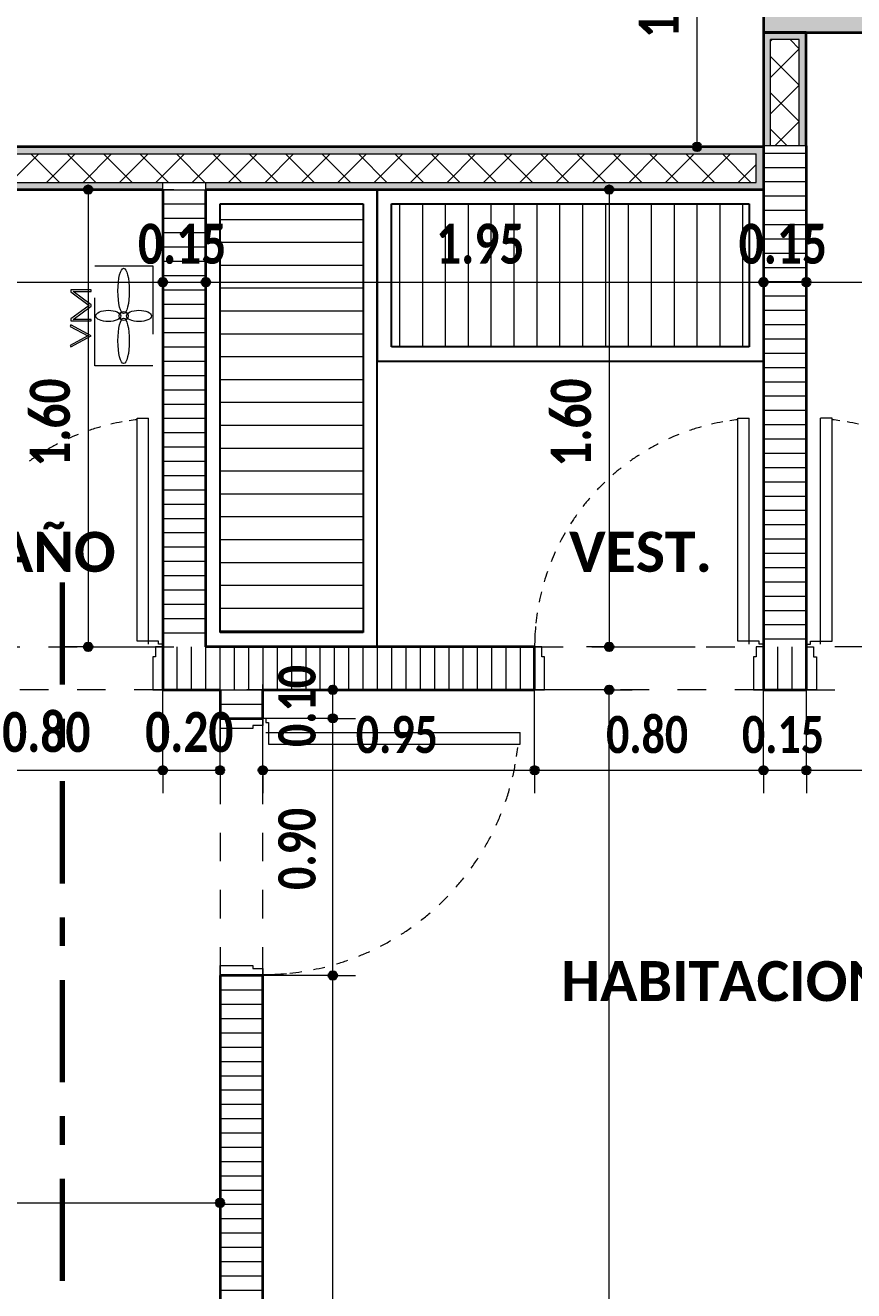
# Model space of a CAD drawing. Header units: metres. Extents: x -144 to 1000, y -717 to 29.
# Drawn here: x 892.394 to 895.291, y -564.828 to -560.401 of the extents above; entities that cross this region are included whole.
import ezdxf

# ---------------------------------------------------------------- set-up
doc = ezdxf.new("R2010")
doc.units = ezdxf.units.M
for name, pattern in [('Basculante', [0.11625, 0.075, -0.04125]), ('Dash Dot 3_16_', [0.595313, 0.357187, -0.119063, 0, -0.119063]), ('Derribado', [0.36, 0.24, -0.12]), ('Trazo', [0.45, 0.225, -0.225]), ('Trazo_2_', [0.47625, 0.238125, -0.238125])]:
    doc.linetypes.add(name, pattern=pattern)
doc.layers.get('0').update_dxf_attribs({"color": 1})
for name, color, linetype, lineweight in [('A-ANNO-DIMS', 1, 'Continuous', 9), ('A-DETL-GENF', 1, 'Continuous', 9), ('A-DETL-GENF-HDLN', 1, 'Trazo_2_', 9), ('A-DETL-THIN', 1, 'Continuous', 9), ('A-DOOR', 1, 'Continuous', 9), ('A-DOOR-FRAM', 1, 'Continuous', 9), ('A-DOOR-HDLN', 1, 'Trazo', 20), ('A-GENM', 1, 'Continuous', 9), ('A-WALL', 4, 'Continuous', 9), ('G-ANNO-SYMB', 1, 'Continuous', 9), ('G-ANNO-TEXT', 2, 'Continuous', 9), ('S-COLS', 7, 'Continuous', 9)]:
    doc.layers.add(name, color=color, linetype=linetype, lineweight=lineweight)
doc.layers.add('A-WALL-PATT', color=7, linetype='Continuous', lineweight=35, true_color=0x9c9c9c)
doc.styles.add('Calibri_B', font='calibrib.ttf', dxfattribs={"height": 0.165})
doc.styles.add('Calibri_B_4', font='calibrib.ttf', dxfattribs={"height": 0.1125})
doc.styles.add('Calibri_B_5', font='calibrib.ttf', dxfattribs={"height": 0.66})

# ---------------------------------------------------------------- blocks, each defined once
blk = doc.blocks.new('J')
at = {"layer": 'A-ANNO-DIMS', "lineweight": 25}
h = blk.add_hatch(color=256, dxfattribs=at)
edge = h.paths.add_edge_path()
edge.add_arc((888.0379, -501.9754), 0.015, 0, 360)
h = blk.add_hatch(color=256, dxfattribs=at)
edge = h.paths.add_edge_path()
edge.add_arc((885.9091, -502.1254), 0.015, 0, 360)
h = blk.add_hatch(color=256, dxfattribs=at)
edge = h.paths.add_edge_path()
edge.add_arc((887.7309, -502.1254), 0.015, 0, 360)
h = blk.add_hatch(color=256, dxfattribs=at)
edge = h.paths.add_edge_path()
edge.add_arc((886.17, -502.4488), 0.015, 0, 360)
h = blk.add_hatch(color=256, dxfattribs=at)
edge = h.paths.add_edge_path()
edge.add_arc((886.17, -502.4488), 0.015, 0, 360)
h = blk.add_hatch(color=256, dxfattribs=at)
edge = h.paths.add_edge_path()
edge.add_arc((886.32, -502.4488), 0.015, 0, 360)
h = blk.add_hatch(color=256, dxfattribs=at)
edge = h.paths.add_edge_path()
edge.add_arc((886.32, -502.4488), 0.015, 0, 360)
h = blk.add_hatch(color=256, dxfattribs=at)
edge = h.paths.add_edge_path()
edge.add_arc((888.2701, -502.4488), 0.015, 0, 360)
h = blk.add_hatch(color=256, dxfattribs=at)
edge = h.paths.add_edge_path()
edge.add_arc((888.2701, -502.4488), 0.015, 0, 360)
h = blk.add_hatch(color=256, dxfattribs=at)
edge = h.paths.add_edge_path()
edge.add_arc((888.4201, -502.4488), 0.015, 0, 360)
h = blk.add_hatch(color=256, dxfattribs=at)
edge = h.paths.add_edge_path()
edge.add_arc((888.4201, -502.4488), 0.015, 0, 360)
h = blk.add_hatch(color=256, dxfattribs=at)
edge = h.paths.add_edge_path()
edge.add_arc((885.9091, -503.7253), 0.015, 0, 360)
h = blk.add_hatch(color=256, dxfattribs=at)
edge = h.paths.add_edge_path()
edge.add_arc((887.7309, -503.7253), 0.015, 0, 360)
h = blk.add_hatch(color=256, dxfattribs=at)
edge = h.paths.add_edge_path()
edge.add_arc((886.7641, -503.8753), 0.015, 0, 360)
h = blk.add_hatch(color=256, dxfattribs=at)
edge = h.paths.add_edge_path()
edge.add_arc((887.7309, -503.8753), 0.015, 0, 360)
h = blk.add_hatch(color=256, dxfattribs=at)
edge = h.paths.add_edge_path()
edge.add_arc((886.7641, -503.9753), 0.015, 0, 360)
h = blk.add_hatch(color=256, dxfattribs=at)
edge = h.paths.add_edge_path()
edge.add_arc((886.7641, -503.9753), 0.015, 0, 360)
h = blk.add_hatch(color=256, dxfattribs=at)
edge = h.paths.add_edge_path()
edge.add_arc((886.17, -504.157), 0.015, 0, 360)
h = blk.add_hatch(color=256, dxfattribs=at)
edge = h.paths.add_edge_path()
edge.add_arc((886.17, -504.157), 0.015, 0, 360)
h = blk.add_hatch(color=256, dxfattribs=at)
edge = h.paths.add_edge_path()
edge.add_arc((886.37, -504.157), 0.015, 0, 360)
h = blk.add_hatch(color=256, dxfattribs=at)
edge = h.paths.add_edge_path()
edge.add_arc((886.52, -504.157), 0.015, 0, 360)
h = blk.add_hatch(color=256, dxfattribs=at)
edge = h.paths.add_edge_path()
edge.add_arc((887.4701, -504.157), 0.015, 0, 360)
h = blk.add_hatch(color=256, dxfattribs=at)
edge = h.paths.add_edge_path()
edge.add_arc((887.4701, -504.157), 0.015, 0, 360)
h = blk.add_hatch(color=256, dxfattribs=at)
edge = h.paths.add_edge_path()
edge.add_arc((888.2701, -504.157), 0.015, 0, 360)
h = blk.add_hatch(color=256, dxfattribs=at)
edge = h.paths.add_edge_path()
edge.add_arc((888.2701, -504.157), 0.015, 0, 360)
h = blk.add_hatch(color=256, dxfattribs=at)
edge = h.paths.add_edge_path()
edge.add_arc((888.4201, -504.157), 0.015, 0, 360)
h = blk.add_hatch(color=256, dxfattribs=at)
edge = h.paths.add_edge_path()
edge.add_arc((888.4201, -504.157), 0.015, 0, 360)
h = blk.add_hatch(color=256, dxfattribs=at)
edge = h.paths.add_edge_path()
edge.add_arc((886.7641, -504.8753), 0.015, 0, 360)
h = blk.add_hatch(color=256, dxfattribs=at)
edge = h.paths.add_edge_path()
edge.add_arc((886.7641, -504.8753), 0.015, 0, 360)
h = blk.add_hatch(color=256, dxfattribs=at)
edge = h.paths.add_edge_path()
edge.add_arc((886.37, -505.6702), 0.015, 0, 360)
at = {"layer": 'A-WALL-PATT', "lineweight": 5, "true_color": 0x747474}
for points in [[(888.295, -501.9724), (888.295, -501.5754), (888.27, -501.5754), (888.2701, -501.9724)], [(888.2451, -502.0004), (888.2701, -502.0004), (888.2701, -501.9754), (884.845, -501.9754), (884.845, -502.0004), (887.9677, -502.0004)]]:
    blk.add_hatch(color=8, dxfattribs=at).paths.add_polyline_path(points)
at = {"layer": 'A-WALL-PATT', "true_color": 0x747474}
blk.add_hatch(color=8, dxfattribs=at).paths.add_polyline_path([(888.42, -501.9724), (888.42, -501.5754), (888.295, -501.5754), (888.295, -501.6004), (888.395, -501.6004), (888.395, -501.9724)])
h = blk.add_hatch(color=8, dxfattribs=at)
h.paths.add_polyline_path([(886.5863, -502.1254), (888.2701, -502.1254), (888.2701, -502.0004), (888.2451, -502.0004), (888.2451, -502.1004), (886.32, -502.1004), (886.32, -502.1254), (886.5012, -502.1254)])
h.paths.add_polyline_path([(884.87, -502.1254), (886.17, -502.1254), (886.17, -502.1004), (884.87, -502.1004)])
at = {"layer": 'S-COLS', "true_color": 0x5c5c5c}
h = blk.add_hatch(color=251, dxfattribs=at)
h.paths.add_polyline_path([(870.37, -509.2755), (870.87, -509.2755), (870.87, -508.3755), (870.37, -508.3755), (870.37, -509.0244)])
h.paths.add_polyline_path([(888.6298, -509.2755), (888.6698, -509.2755), (888.6698, -508.3755), (888.1698, -508.3755), (888.1698, -509.2755), (888.5948, -509.2755)])
h.paths.add_polyline_path([(878.57, -509.2754), (878.57, -508.3754), (878.07, -508.3754), (878.07, -509.2754)])
h.paths.add_polyline_path([(884.87, -501.5754), (884.8701, -501.5754), (884.8698, -498.4254), (884.3701, -498.4255), (884.3701, -501.5754), (884.72, -501.5754)])
h.paths.add_polyline_path([(876.2698, -501.5754), (876.27, -501.5752), (876.2696, -501.0755), (874.5698, -501.0755), (874.5698, -498.9255), (876.2701, -498.9255), (876.2696, -498.4255), (874.2698, -498.4256), (874.2699, -501.5754), (876.2696, -501.5754)])
h.paths.add_polyline_path([(878.57, -501.5754), (878.57, -500.6754), (878.07, -500.6754), (878.07, -501.5754)])
h.paths.add_polyline_path([(870.3699, -501.5754), (870.8699, -501.5754), (870.8699, -500.8755), (870.3699, -500.8755), (870.3699, -501.5004)])
h.paths.add_polyline_path([(888.6701, -501.5754), (888.6701, -500.8755), (888.2701, -500.8755), (888.2701, -501.5754)])
h.paths.add_polyline_path([(878.5701, -499.3255), (878.5701, -498.4255), (878.0701, -498.4255), (878.0701, -499.3255)])
h.paths.add_polyline_path([(870.8698, -499.1255), (870.8698, -498.4244), (870.3698, -498.4255), (870.3698, -499.1255), (870.7279, -499.1255)])
h.paths.add_polyline_path([(888.5707, -499.1255), (888.6701, -499.1255), (888.6701, -498.4244), (888.2701, -498.4255), (888.2701, -499.1255), (888.5457, -499.1255)])
h.paths.add_polyline_path([(888.605, -490.4255), (888.67, -490.4255), (888.67, -489.5255), (888.17, -489.5255), (888.17, -490.4255), (888.5364, -490.4255)])
h.paths.add_polyline_path([(878.42, -490.4255), (878.57, -490.4255), (878.57, -489.5255), (878.07, -489.5255), (878.07, -490.4255), (878.27, -490.4255)])
h.paths.add_polyline_path([(870.57, -489.8255), (871.47, -489.8255), (871.47, -489.3255), (870.57, -489.3255), (870.57, -489.7155)])
at = {"layer": 'A-ANNO-DIMS'}
for p, q in [((888.0379, -501.9754), (888.0379, -500.8755)), ((885.6171, -501.9754), (885.9171, -501.9754)), ((888.0379, -501.9754), (887.7379, -501.9754)), ((888.0379, -501.9754), (888.1179, -501.9754)), ((885.9091, -502.1254), (885.8291, -502.1254)), ((885.9091, -502.1254), (885.9091, -503.7253)), ((885.9091, -502.1254), (886.2091, -502.1254)), ((887.7309, -502.1254), (887.6509, -502.1254)), ((887.7309, -502.1254), (887.7309, -503.7253)), ((886.32, -502.4488), (886.32, -502.1488)), ((886.32, -502.4488), (886.32, -502.1488)), ((888.2701, -502.4488), (888.2701, -502.1488)), ((888.2701, -502.4488), (888.2701, -502.1488)), ((888.4201, -502.4488), (888.4201, -502.1488)), ((888.4201, -502.4488), (888.4201, -502.1488)), ((886.17, -502.4488), (886.17, -502.3688)), ((886.17, -502.4488), (886.17, -502.3688)), ((884.87, -502.4488), (886.17, -502.4488)), ((886.17, -502.4488), (886.17, -502.7488)), ((886.17, -502.4488), (886.32, -502.4488)), ((886.17, -502.4488), (886.17, -502.7488)), ((886.32, -502.4488), (886.32, -502.5288)), ((886.32, -502.4488), (888.2701, -502.4488)), ((886.32, -502.4488), (886.32, -502.5288)), ((888.2701, -502.4488), (888.2701, -502.5288)), ((888.2701, -502.4488), (888.4201, -502.4488)), ((888.2701, -502.4488), (888.2701, -502.5288)), ((888.4201, -502.4488), (888.4201, -502.5288)), ((888.4201, -502.4488), (889.92, -502.4488)), ((888.4201, -502.4488), (888.4201, -502.5288)), ((885.9091, -503.7253), (885.8291, -503.7253)), ((885.9091, -503.7253), (886.2091, -503.7253)), ((887.7309, -503.7253), (887.6509, -503.7253)), ((887.7309, -503.7253), (888.0309, -503.7253)), ((886.17, -504.157), (886.17, -503.857)), ((886.17, -504.157), (886.17, -503.857)), ((886.37, -504.157), (886.37, -503.857)), ((886.52, -504.157), (886.52, -503.857)), ((887.4701, -504.157), (887.4701, -503.857)), ((887.4701, -504.157), (887.4701, -503.857)), ((888.2701, -504.157), (888.2701, -503.857)), ((888.2701, -504.157), (888.2701, -503.857)), ((888.4201, -504.157), (888.4201, -503.857)), ((888.4201, -504.157), (888.4201, -503.857)), ((886.7641, -503.8753), (886.4641, -503.8753)), ((886.7641, -503.9753), (886.7641, -503.8753)), ((886.7641, -503.8753), (886.8441, -503.8753)), ((887.7309, -503.8753), (887.4309, -503.8753)), ((887.7309, -508.3754), (887.7309, -503.8753)), ((887.7309, -503.8753), (887.8109, -503.8753)), ((886.7641, -503.9753), (886.4641, -503.9753)), ((886.7641, -503.9753), (886.4641, -503.9753)), ((886.7641, -504.8753), (886.7641, -503.9753)), ((886.7641, -503.9753), (886.8441, -503.9753)), ((886.7641, -503.9753), (886.8441, -503.9753)), ((885.37, -504.157), (886.17, -504.157)), ((886.17, -504.157), (886.17, -504.237)), ((886.17, -504.157), (886.37, -504.157)), ((886.17, -504.157), (886.17, -504.237)), ((886.37, -504.157), (886.37, -504.237)), ((886.52, -504.157), (887.4701, -504.157)), ((886.52, -504.157), (886.52, -504.237)), ((887.4701, -504.157), (887.4701, -504.237)), ((887.4701, -504.157), (888.2701, -504.157)), ((887.4701, -504.157), (887.4701, -504.237)), ((888.2701, -504.157), (888.2701, -504.237)), ((888.2701, -504.157), (888.4201, -504.157)), ((888.2701, -504.157), (888.2701, -504.237)), ((888.4201, -504.157), (888.4201, -504.237)), ((888.4201, -504.157), (889.2201, -504.157)), ((888.4201, -504.157), (888.4201, -504.237)), ((886.7641, -504.8753), (886.4641, -504.8753)), ((886.7641, -504.8753), (886.4641, -504.8753)), ((886.7641, -508.3754), (886.7641, -504.8753)), ((886.7641, -504.8753), (886.8441, -504.8753)), ((886.7641, -504.8753), (886.8441, -504.8753)), ((886.37, -505.6702), (886.37, -505.3702)), ((879.97, -505.6702), (886.37, -505.6702)), ((886.37, -505.6702), (886.37, -505.7502))]:
    blk.add_line(p, q, dxfattribs=at)
at = {"layer": 'A-ANNO-DIMS', "linetype": 'Derribado'}
blk.add_line((887.7309, -502.1254), (888.0309, -502.1254), dxfattribs=at)
at = {"layer": 'A-ANNO-DIMS', "lineweight": 25}
for centre in [(888.0379, -501.9754), (885.9091, -502.1254), (887.7309, -502.1254), (886.17, -502.4488), (886.17, -502.4488), (886.32, -502.4488), (886.32, -502.4488), (888.2701, -502.4488), (888.2701, -502.4488), (888.4201, -502.4488), (888.4201, -502.4488), (885.9091, -503.7253), (887.7309, -503.7253), (886.7641, -503.8753), (887.7309, -503.8753), (886.7641, -503.9753), (886.7641, -503.9753), (886.17, -504.157), (886.17, -504.157), (886.37, -504.157), (886.52, -504.157), (887.4701, -504.157), (887.4701, -504.157), (888.2701, -504.157), (888.2701, -504.157), (888.4201, -504.157), (888.4201, -504.157), (886.7641, -504.8753), (886.7641, -504.8753), (886.37, -505.6702)]:
    blk.add_circle(centre, 0.015, dxfattribs=at)
at = {"layer": 'A-DETL-GENF', "color": 251, "true_color": 0x535353}
for p, q in [((886.9986, -502.6754), (886.9986, -502.1754)), ((887.0786, -502.6754), (887.0786, -502.1754)), ((887.1586, -502.6754), (887.1586, -502.1754)), ((887.2386, -502.6754), (887.2386, -502.1754)), ((887.3186, -502.6754), (887.3186, -502.1754)), ((887.3986, -502.6754), (887.3986, -502.1754)), ((887.4786, -502.6754), (887.4786, -502.1754)), ((887.5586, -502.6754), (887.5586, -502.1754)), ((887.6386, -502.6754), (887.6386, -502.1754)), ((887.7186, -502.6754), (887.7186, -502.1754)), ((887.7986, -502.6754), (887.7986, -502.1754)), ((887.8786, -502.6754), (887.8786, -502.1754)), ((887.9586, -502.6754), (887.9586, -502.1754)), ((888.0386, -502.6754), (888.0386, -502.1754)), ((888.1186, -502.6754), (888.1186, -502.1754)), ((888.1986, -502.6754), (888.1986, -502.1754)), ((886.3702, -502.2296), (886.87, -502.2296)), ((886.3702, -502.3096), (886.87, -502.3096)), ((886.3702, -502.3896), (886.87, -502.3896)), ((886.3702, -502.4696), (886.87, -502.4696)), ((886.3702, -502.5496), (886.87, -502.5496)), ((886.3702, -502.6296), (886.87, -502.6296)), ((886.3702, -502.7096), (886.87, -502.7096)), ((886.3702, -502.7896), (886.87, -502.7896)), ((886.3702, -502.8696), (886.87, -502.8696)), ((886.3702, -502.9496), (886.87, -502.9496)), ((886.3702, -503.0296), (886.87, -503.0296)), ((886.3702, -503.1096), (886.87, -503.1096)), ((886.3702, -503.1896), (886.87, -503.1896)), ((886.3702, -503.2696), (886.87, -503.2696)), ((886.3702, -503.3496), (886.87, -503.3496)), ((886.3702, -503.4296), (886.87, -503.4296)), ((886.3702, -503.5096), (886.87, -503.5096)), ((886.3702, -503.5896), (886.87, -503.5896)), ((886.3702, -503.6696), (886.87, -503.6696))]:
    blk.add_line(p, q, dxfattribs=at)
at = {"layer": 'A-DETL-GENF'}
for p, q in [((885.9192, -502.4759), (885.8486, -502.4759)), ((885.8486, -502.4759), (885.8486, -502.483)), ((885.8486, -502.483), (885.9129, -502.5305)), ((885.9192, -502.5281), (885.8563, -502.4816)), ((885.8563, -502.4816), (885.9192, -502.4816)), ((885.9192, -502.4816), (885.9192, -502.4759)), ((885.9129, -502.5305), (885.8486, -502.5779)), ((885.8563, -502.5793), (885.9192, -502.5329)), ((885.9192, -502.5329), (885.9192, -502.5281)), ((885.8486, -502.5779), (885.8486, -502.585)), ((885.9192, -502.5793), (885.8563, -502.5793)), ((885.9192, -502.585), (885.9192, -502.5793)), ((885.8486, -502.599), (885.8459, -502.604)), ((885.8459, -502.604), (885.9073, -502.6374)), ((885.8486, -502.585), (885.9192, -502.585)), ((885.9192, -502.6374), (885.8486, -502.599)), ((885.9073, -502.6374), (885.8459, -502.6709)), ((885.8459, -502.6709), (885.8486, -502.6759)), ((885.8486, -502.6759), (885.9192, -502.6374))]:
    blk.add_line(p, q, dxfattribs=at)
at = {"layer": 'A-DETL-GENF', "linetype": 'Basculante'}
for p, q in [((885.37, -503.7253), (886.17, -503.7253)), ((886.17, -503.7253), (886.17, -503.8753)), ((887.4701, -503.8753), (887.4701, -503.7253)), ((887.4701, -503.7253), (888.2701, -503.7253)), ((888.2701, -503.7253), (888.2701, -503.8753)), ((888.4201, -503.7253), (888.4201, -503.8753)), ((889.2201, -503.7253), (888.4201, -503.7253)), ((886.17, -503.8753), (885.37, -503.8753)), ((888.2701, -503.8753), (887.4701, -503.8753)), ((888.4201, -503.8753), (889.2201, -503.8753)), ((886.52, -503.9753), (886.37, -503.9753)), ((886.37, -503.9753), (886.37, -504.8753)), ((886.52, -504.8753), (886.52, -503.9753)), ((886.37, -504.8753), (886.52, -504.8753))]:
    blk.add_line(p, q, dxfattribs=at)
at = {"layer": 'A-DETL-GENF'}
blk.add_circle((886.033, -502.5673), 0.0159, dxfattribs=at)
for centre, major_axis, ratio in [((886.033, -502.4799), (0, -0.0795), 0.25), ((885.9793, -502.5673), (-0.0438, 0), 0.454545), ((886.033, -502.6547), (0, 0.0795), 0.25), ((886.0867, -502.5673), (-0.0438, 0), 0.454545)]:
    blk.add_ellipse(centre, major_axis=major_axis, ratio=ratio, dxfattribs=at)
at = {"layer": 'A-DETL-GENF-HDLN'}
for p, q in [((885.9318, -502.7425), (885.9318, -502.3925)), ((885.9318, -502.3925), (886.1346, -502.3925)), ((886.1346, -502.3925), (886.1346, -502.7425)), ((886.1346, -502.7425), (885.9318, -502.7425))]:
    blk.add_line(p, q, dxfattribs=at)
at = {"layer": 'A-DETL-THIN'}
for p, q in [((886.87, -502.1754), (886.3702, -502.1754)), ((886.3702, -502.1754), (886.3702, -503.6753)), ((886.87, -503.6753), (886.87, -502.1754)), ((888.2201, -502.1754), (886.97, -502.1754)), ((886.97, -502.1754), (886.97, -502.6754)), ((888.2201, -502.6754), (888.2201, -502.1754)), ((886.97, -502.6754), (888.2201, -502.6754)), ((886.3702, -503.6753), (886.87, -503.6753))]:
    blk.add_line(p, q, dxfattribs=at)
at = {"layer": 'A-DOOR', "lineweight": 15}
for p, q in [((886.08, -502.9253), (886.12, -502.9253)), ((886.08, -503.7053), (886.08, -502.9253)), ((886.12, -503.7153), (886.12, -502.9253)), ((888.1801, -502.9253), (888.2201, -502.9253)), ((888.1801, -503.7053), (888.1801, -502.9253)), ((888.2201, -503.7153), (888.2201, -502.9253)), ((888.5101, -502.9253), (888.4701, -502.9253)), ((888.4701, -503.7153), (888.4701, -502.9253)), ((888.5101, -503.7053), (888.5101, -502.9253)), ((886.155, -503.7053), (886.08, -503.7053)), ((886.155, -503.7153), (886.155, -503.7053)), ((886.17, -503.7153), (886.155, -503.7153)), ((888.2551, -503.7053), (888.1801, -503.7053)), ((888.2551, -503.7153), (888.2551, -503.7053)), ((888.2701, -503.7153), (888.2551, -503.7153)), ((888.4201, -503.7153), (888.4351, -503.7153)), ((888.4351, -503.7053), (888.5101, -503.7053)), ((888.4351, -503.7153), (888.4351, -503.7053)), ((886.53, -503.9753), (886.53, -503.9903)), ((886.53, -503.9903), (886.54, -503.9903)), ((886.54, -503.9903), (886.54, -504.0653)), ((886.53, -504.0253), (887.42, -504.0253)), ((887.42, -504.0653), (887.42, -504.0253)), ((886.54, -504.0653), (887.42, -504.0653))]:
    blk.add_line(p, q, dxfattribs=at)
at = {"layer": 'A-DOOR'}
for p, q in [((886.17, -503.7253), (886.17, -503.8753)), ((888.2701, -503.7253), (888.2701, -503.8753)), ((888.4201, -503.7253), (888.4201, -503.8753)), ((886.52, -503.9753), (886.37, -503.9753))]:
    blk.add_line(p, q, dxfattribs=at)
for centre, radius, start, end in [((886.17, -503.7253), 0.8, 100.2582, 103.1511), ((886.17, -503.7253), 0.8, 100.2582, 103.1511), ((886.17, -503.7253), 0.8, 96.4594, 98.45), ((888.2701, -503.7253), 0.8, 100.2582, 103.1511), ((888.2701, -503.7253), 0.8, 100.2582, 103.1511), ((888.2701, -503.7253), 0.8, 96.4594, 98.45), ((888.4201, -503.7253), 0.8, 81.55, 83.5406), ((888.4201, -503.7253), 0.8, 76.8489, 79.7418), ((888.4201, -503.7253), 0.8, 76.8489, 79.7418), ((886.17, -503.7253), 0.8, 111.7283, 114.5549), ((886.17, -503.7253), 0.8, 105.8316, 108.8857), ((888.2701, -503.7253), 0.8, 111.7283, 114.5549), ((888.2701, -503.7253), 0.8, 105.8316, 108.8857), ((886.17, -503.7253), 0.8, 117.366, 120.1622), ((888.2701, -503.7253), 0.8, 117.366, 120.1622), ((886.17, -503.7253), 0.8, 122.9441, 125.7122), ((888.2701, -503.7253), 0.8, 122.9441, 125.7122), ((888.2701, -503.7253), 0.8, 128.4672, 131.2097), ((888.2701, -503.7253), 0.8, 133.9406, 136.6605), ((888.2701, -503.7253), 0.8, 139.3702, 142.0705), ((888.2701, -503.7253), 0.8, 144.7622, 147.4462), ((888.2701, -503.7253), 0.8, 150.1233, 152.7944), ((888.2701, -503.7253), 0.8, 155.4605, 158.1223), ((888.2701, -503.7253), 0.8, 160.7809, 163.4371), ((888.2701, -503.7253), 0.8, 166.0919, 168.7462), ((888.2701, -503.7253), 0.8, 171.4009, 174.0571), ((888.2701, -503.7253), 0.8, 174.8602, 180), ((886.522, -503.9768), 0.8947, 351.55, 353.5406), ((886.522, -503.9768), 0.8947, 346.8489, 349.7418), ((886.522, -503.9768), 0.8947, 346.8489, 349.7418), ((886.522, -503.9768), 0.8947, 341.1143, 344.1684), ((886.522, -503.9768), 0.8947, 335.4451, 338.2717), ((886.522, -503.9768), 0.8947, 329.8378, 332.634), ((886.522, -503.9768), 0.8947, 324.2878, 327.0559), ((886.522, -503.9768), 0.8947, 318.7903, 321.5328), ((886.522, -503.9768), 0.8947, 313.3395, 316.0594), ((886.522, -503.9768), 0.8947, 307.9295, 310.6298), ((886.522, -503.9768), 0.8947, 302.5538, 305.2378), ((886.522, -503.9768), 0.8947, 297.2056, 299.8767), ((886.522, -503.9768), 0.8947, 291.8777, 294.5395), ((886.522, -503.9768), 0.8947, 286.5629, 289.2191), ((886.522, -503.9768), 0.8947, 270, 275.1398), ((886.522, -503.9768), 0.8947, 275.9429, 278.5991), ((886.522, -503.9768), 0.8947, 281.2538, 283.9081)]:
    blk.add_arc(centre, radius, start, end, dxfattribs=at)
at = {"layer": 'A-DOOR-FRAM'}
for p, q in [((886.17, -503.7253), (886.145, -503.7253)), ((886.145, -503.7253), (886.145, -503.7603)), ((887.4951, -503.7253), (887.4701, -503.7253)), ((887.4951, -503.7603), (887.4951, -503.7253)), ((888.2701, -503.7253), (888.2451, -503.7253)), ((888.2451, -503.7253), (888.2451, -503.7603)), ((888.4201, -503.7253), (888.4451, -503.7253)), ((888.4451, -503.7253), (888.4451, -503.7603)), ((886.145, -503.7603), (886.135, -503.7603)), ((886.135, -503.7603), (886.135, -503.8753)), ((887.5051, -503.7603), (887.4951, -503.7603)), ((887.5051, -503.8753), (887.5051, -503.7603)), ((888.2451, -503.7603), (888.2351, -503.7603)), ((888.2351, -503.7603), (888.2351, -503.8753)), ((888.4451, -503.7603), (888.4551, -503.7603)), ((888.4551, -503.7603), (888.4551, -503.8753)), ((886.135, -503.8753), (886.17, -503.8753)), ((887.4701, -503.8753), (887.5051, -503.8753)), ((888.2351, -503.8753), (888.2701, -503.8753)), ((888.4551, -503.8753), (888.4201, -503.8753)), ((886.37, -504.0103), (886.37, -503.9753)), ((886.485, -504.0003), (886.485, -504.0103)), ((886.52, -504.0003), (886.485, -504.0003)), ((886.52, -503.9753), (886.52, -504.0003)), ((886.485, -504.0103), (886.37, -504.0103)), ((886.37, -504.8403), (886.485, -504.8403)), ((886.37, -504.8753), (886.37, -504.8403)), ((886.485, -504.8403), (886.485, -504.8503)), ((886.485, -504.8503), (886.52, -504.8503)), ((886.52, -504.8503), (886.52, -504.8753))]:
    blk.add_line(p, q, dxfattribs=at)
at = {"layer": 'A-DOOR-HDLN'}
for p, q in [((887.4701, -503.8753), (887.4701, -503.7253)), ((886.37, -504.8753), (886.52, -504.8753))]:
    blk.add_line(p, q, dxfattribs=at)
at = {"layer": 'A-GENM', "lineweight": 25}
for p, q in [((886.92, -502.1254), (886.32, -502.1254)), ((886.32, -502.1254), (886.32, -503.7253)), ((886.92, -503.7253), (886.92, -502.1254)), ((888.2701, -502.1254), (886.92, -502.1254)), ((886.92, -502.1254), (886.92, -502.7254)), ((888.2701, -502.7254), (888.2701, -502.1254)), ((886.37, -502.1754), (886.87, -502.1754)), ((886.37, -503.6753), (886.37, -502.1754)), ((886.87, -502.1754), (886.87, -503.6753)), ((886.97, -502.6754), (886.97, -502.1754)), ((886.97, -502.1754), (888.2201, -502.1754)), ((888.2201, -502.1754), (888.2201, -502.6754)), ((888.2201, -502.6754), (886.97, -502.6754)), ((886.92, -502.7254), (888.2701, -502.7254)), ((886.87, -503.6753), (886.37, -503.6753)), ((886.32, -503.7253), (886.92, -503.7253))]:
    blk.add_line(p, q, dxfattribs=at)
at = {"layer": 'A-WALL', "lineweight": 35}
for p, q in [((888.27, -501.5754), (888.27, -501.9724)), ((888.42, -501.5754), (888.27, -501.5754)), ((888.42, -501.9724), (888.42, -501.5754)), ((888.2701, -501.9754), (884.87, -501.9754)), ((888.2701, -501.9724), (888.2701, -503.8753)), ((888.4201, -503.8753), (888.4201, -501.9724)), ((884.87, -502.1254), (886.17, -502.1254)), ((886.17, -502.1254), (886.17, -503.8753)), ((886.32, -502.1254), (888.2701, -502.1254)), ((886.32, -503.7253), (886.32, -502.1254)), ((887.4701, -503.7253), (886.32, -503.7253)), ((887.4701, -503.8753), (887.4701, -503.7253)), ((886.17, -503.8753), (886.37, -503.8753)), ((886.37, -503.8753), (886.37, -503.9753)), ((886.52, -503.8753), (887.4701, -503.8753)), ((886.52, -503.9753), (886.52, -503.8753)), ((888.2701, -503.8753), (888.4201, -503.8753)), ((886.37, -503.9753), (886.52, -503.9753)), ((886.52, -504.8753), (886.37, -504.8753)), ((886.37, -504.8753), (886.37, -508.5254)), ((886.52, -508.3754), (886.52, -504.8753))]:
    blk.add_line(p, q, dxfattribs=at)
at = {"layer": 'A-WALL'}
for p, q in [((888.295, -501.9724), (888.295, -501.6004)), ((888.395, -501.6004), (888.295, -501.6004)), ((888.395, -501.9724), (888.395, -501.6004)), ((884.845, -502.0004), (888.2451, -502.0004)), ((888.2451, -502.1004), (888.2451, -502.0004)), ((888.4201, -501.9724), (888.27, -501.9724)), ((884.72, -502.1004), (888.2451, -502.1004)), ((886.17, -502.1254), (886.17, -502.1004)), ((886.32, -502.1254), (886.32, -502.1004))]:
    blk.add_line(p, q, dxfattribs=at)
at = {"layer": 'A-WALL-PATT', "color": 1, "lineweight": 5, "true_color": 0xff0000}
for p, q in [((888.295, -501.6057), (888.3002, -501.6004)), ((888.395, -501.6324), (888.363, -501.6004)), ((888.295, -501.733), (888.395, -501.633)), ((888.395, -501.7597), (888.295, -501.6597)), ((888.295, -501.8602), (888.395, -501.7602)), ((888.395, -501.887), (888.295, -501.787)), ((888.3531, -501.9724), (888.295, -501.9143)), ((888.3101, -501.9724), (888.395, -501.8875)), ((885.6365, -502.1004), (885.7365, -502.0004)), ((885.8083, -502.1004), (885.7083, -502.0004)), ((885.7637, -502.1004), (885.8637, -502.0004)), ((885.9355, -502.1004), (885.8355, -502.0004)), ((885.891, -502.1004), (885.991, -502.0004)), ((886.0628, -502.1004), (885.9628, -502.0004)), ((886.0183, -502.1004), (886.1183, -502.0004)), ((886.1901, -502.1004), (886.0901, -502.0004)), ((886.1456, -502.1004), (886.2456, -502.0004)), ((886.3174, -502.1004), (886.2174, -502.0004)), ((886.2729, -502.1004), (886.3729, -502.0004)), ((886.4447, -502.1004), (886.3447, -502.0004)), ((886.4001, -502.1004), (886.5001, -502.0004)), ((886.5719, -502.1004), (886.4719, -502.0004)), ((886.5274, -502.1004), (886.6274, -502.0004)), ((886.6992, -502.1004), (886.5992, -502.0004)), ((886.6547, -502.1004), (886.7547, -502.0004)), ((886.8265, -502.1004), (886.7265, -502.0004)), ((886.782, -502.1004), (886.882, -502.0004)), ((886.9538, -502.1004), (886.8538, -502.0004)), ((886.9093, -502.1004), (887.0093, -502.0004)), ((887.0811, -502.1004), (886.9811, -502.0004)), ((887.0365, -502.1004), (887.1365, -502.0004)), ((887.2083, -502.1004), (887.1083, -502.0004)), ((887.1638, -502.1004), (887.2638, -502.0004)), ((887.3356, -502.1004), (887.2356, -502.0004)), ((887.2911, -502.1004), (887.3911, -502.0004)), ((887.4629, -502.1004), (887.3629, -502.0004)), ((887.4184, -502.1004), (887.5184, -502.0004)), ((887.5902, -502.1004), (887.4902, -502.0004)), ((887.5456, -502.1004), (887.6456, -502.0004)), ((887.7175, -502.1004), (887.6175, -502.0004)), ((887.6729, -502.1004), (887.7729, -502.0004)), ((887.8447, -502.1004), (887.7447, -502.0004)), ((887.8002, -502.1004), (887.9002, -502.0004)), ((887.972, -502.1004), (887.872, -502.0004)), ((887.9275, -502.1004), (888.0275, -502.0004)), ((888.0993, -502.1004), (887.9993, -502.0004)), ((888.0548, -502.1004), (888.1548, -502.0004)), ((888.2266, -502.1004), (888.1266, -502.0004)), ((888.182, -502.1004), (888.2451, -502.0374))]:
    blk.add_line(p, q, dxfattribs=at)
at = {"layer": 'A-WALL-PATT', "color": 8, "lineweight": 5, "true_color": 0x727272}
for p, q in [((888.4201, -501.9986), (888.2701, -501.9986)), ((888.4201, -502.0486), (888.2701, -502.0486)), ((886.17, -502.1256), (886.32, -502.1256)), ((888.4201, -502.0986), (888.2701, -502.0986)), ((886.17, -502.1756), (886.32, -502.1756)), ((888.4201, -502.1486), (888.2701, -502.1486)), ((886.17, -502.2256), (886.32, -502.2256)), ((888.4201, -502.1986), (888.2701, -502.1986)), ((888.4201, -502.2486), (888.2701, -502.2486)), ((886.17, -502.2756), (886.32, -502.2756)), ((888.4201, -502.2986), (888.2701, -502.2986)), ((886.17, -502.3256), (886.32, -502.3256)), ((888.4201, -502.3486), (888.2701, -502.3486)), ((886.17, -502.3756), (886.32, -502.3756)), ((888.4201, -502.3986), (888.2701, -502.3986)), ((886.17, -502.4256), (886.32, -502.4256)), ((888.4201, -502.4486), (888.2701, -502.4486)), ((886.17, -502.4756), (886.32, -502.4756)), ((886.17, -502.5256), (886.32, -502.5256)), ((888.4201, -502.4986), (888.2701, -502.4986)), ((886.17, -502.5756), (886.32, -502.5756)), ((888.4201, -502.5486), (888.2701, -502.5486)), ((886.17, -502.6256), (886.32, -502.6256)), ((888.4201, -502.5986), (888.2701, -502.5986)), ((888.4201, -502.6486), (888.2701, -502.6486)), ((886.17, -502.6756), (886.32, -502.6756)), ((888.4201, -502.6986), (888.2701, -502.6986)), ((886.17, -502.7256), (886.32, -502.7256)), ((888.4201, -502.7486), (888.2701, -502.7486)), ((886.17, -502.7756), (886.32, -502.7756)), ((888.4201, -502.7986), (888.2701, -502.7986)), ((886.17, -502.8256), (886.32, -502.8256)), ((888.4201, -502.8486), (888.2701, -502.8486)), ((886.17, -502.8756), (886.32, -502.8756)), ((886.17, -502.9256), (886.32, -502.9256)), ((888.4201, -502.8986), (888.2701, -502.8986)), ((886.17, -502.9756), (886.32, -502.9756)), ((888.4201, -502.9486), (888.2701, -502.9486)), ((886.17, -503.0256), (886.32, -503.0256)), ((888.4201, -502.9986), (888.2701, -502.9986)), ((888.4201, -503.0486), (888.2701, -503.0486)), ((886.17, -503.0756), (886.32, -503.0756)), ((888.4201, -503.0986), (888.2701, -503.0986)), ((886.17, -503.1256), (886.32, -503.1256)), ((888.4201, -503.1486), (888.2701, -503.1486)), ((886.17, -503.1756), (886.32, -503.1756)), ((888.4201, -503.1986), (888.2701, -503.1986)), ((886.17, -503.2256), (886.32, -503.2256)), ((886.17, -503.2756), (886.32, -503.2756)), ((888.4201, -503.2486), (888.2701, -503.2486)), ((886.17, -503.3256), (886.32, -503.3256)), ((888.4201, -503.2986), (888.2701, -503.2986)), ((886.17, -503.3756), (886.32, -503.3756)), ((888.4201, -503.3486), (888.2701, -503.3486)), ((888.4201, -503.3986), (888.2701, -503.3986)), ((886.17, -503.4256), (886.32, -503.4256)), ((888.4201, -503.4486), (888.2701, -503.4486)), ((886.17, -503.4756), (886.32, -503.4756)), ((888.4201, -503.4986), (888.2701, -503.4986)), ((886.17, -503.5256), (886.32, -503.5256)), ((888.4201, -503.5486), (888.2701, -503.5486)), ((886.17, -503.5756), (886.32, -503.5756)), ((888.4201, -503.5986), (888.2701, -503.5986)), ((886.17, -503.6256), (886.32, -503.6256)), ((886.17, -503.6756), (886.32, -503.6756)), ((888.4201, -503.6486), (888.2701, -503.6486)), ((886.2196, -503.7253), (886.2196, -503.8753)), ((886.2696, -503.7253), (886.2696, -503.8753)), ((886.3196, -503.7253), (886.3196, -503.8753)), ((886.3696, -503.7253), (886.3696, -503.8753)), ((886.4196, -503.7253), (886.4196, -503.8753)), ((886.4696, -503.7253), (886.4696, -503.8753)), ((886.5196, -503.7253), (886.5196, -503.8753)), ((886.5696, -503.7253), (886.5696, -503.8753)), ((886.6196, -503.7253), (886.6196, -503.8753)), ((886.6696, -503.7253), (886.6696, -503.8753)), ((886.7196, -503.7253), (886.7196, -503.8753)), ((886.7696, -503.7253), (886.7696, -503.8753)), ((886.8196, -503.7253), (886.8196, -503.8753)), ((886.8696, -503.7253), (886.8696, -503.8753)), ((886.9196, -503.7253), (886.9196, -503.8753)), ((886.9696, -503.7253), (886.9696, -503.8753)), ((887.0196, -503.7253), (887.0196, -503.8753)), ((887.0696, -503.7253), (887.0696, -503.8753)), ((887.1196, -503.7253), (887.1196, -503.8753)), ((887.1696, -503.7253), (887.1696, -503.8753)), ((887.2196, -503.7253), (887.2196, -503.8753)), ((887.2696, -503.7253), (887.2696, -503.8753)), ((887.3196, -503.7253), (887.3196, -503.8753)), ((887.3696, -503.7253), (887.3696, -503.8753)), ((887.4196, -503.7253), (887.4196, -503.8753)), ((887.4696, -503.7253), (887.4696, -503.8753)), ((888.4201, -503.6986), (888.2701, -503.6986)), ((888.3196, -503.7253), (888.3196, -503.8753)), ((888.3696, -503.7253), (888.3696, -503.8753)), ((888.4196, -503.7253), (888.4196, -503.8753)), ((886.37, -503.8756), (886.52, -503.8756)), ((886.37, -503.9256), (886.52, -503.9256)), ((886.37, -504.8756), (886.52, -504.8756)), ((886.37, -504.9256), (886.52, -504.9256)), ((886.37, -504.9756), (886.52, -504.9756)), ((886.37, -505.0256), (886.52, -505.0256)), ((886.37, -505.0756), (886.52, -505.0756)), ((886.37, -505.1256), (886.52, -505.1256)), ((886.37, -505.1756), (886.52, -505.1756)), ((886.37, -505.2256), (886.52, -505.2256)), ((886.37, -505.2756), (886.52, -505.2756)), ((886.37, -505.3256), (886.52, -505.3256)), ((886.37, -505.3756), (886.52, -505.3756)), ((886.37, -505.4256), (886.52, -505.4256)), ((886.37, -505.4756), (886.52, -505.4756)), ((886.37, -505.5256), (886.52, -505.5256)), ((886.37, -505.5756), (886.52, -505.5756)), ((886.37, -505.6256), (886.52, -505.6256)), ((886.37, -505.6756), (886.52, -505.6756)), ((886.37, -505.7256), (886.52, -505.7256)), ((886.37, -505.7756), (886.52, -505.7756)), ((886.37, -505.8256), (886.52, -505.8256)), ((886.37, -505.8756), (886.52, -505.8756)), ((886.37, -505.9256), (886.52, -505.9256)), ((886.37, -505.9756), (886.52, -505.9756))]:
    blk.add_line(p, q, dxfattribs=at)
at = {"layer": 'G-ANNO-SYMB', "linetype": 'Dash Dot 3_16_', "lineweight": 70}
blk.add_line((885.8178, -503.5002), (885.8178, -511.4107), dxfattribs=at)
at = {"layer": 'S-COLS', "lineweight": 35}
for p, q in [((888.2701, -500.8755), (888.2701, -501.5754)), ((888.2701, -501.5754), (888.6701, -501.5754))]:
    blk.add_line(p, q, dxfattribs=at)
at = {"layer": 'A-ANNO-DIMS', "width": 0.8}
for s, height, style, p in [('1.10', 0.14, 'Calibri_B_4', (887.9739, -501.5949)), ('1.60', 0.14, 'Calibri_B_4', (885.845, -503.0948)), ('1.60', 0.14, 'Calibri_B_4', (887.6669, -503.0948)), ('0.10', 0.13, 'Calibri_B_5', (886.7039, -504.0754)), ('0.90', 0.13, 'Calibri_B_5', (886.7039, -504.5754))]:
    blk.add_text(s, height=height, rotation=90, dxfattribs=dict(at, style=style)).set_placement(p)
for s, height, style, p in [('0.15', 0.14, 'Calibri_B_4', (886.0833, -502.3847)), ('1.95', 0.14, 'Calibri_B_4', (887.1256, -502.3847)), ('0.15', 0.14, 'Calibri_B_4', (888.1835, -502.3847)), ('0.80', 0.14, 'Calibri_B_4', (885.6083, -504.093)), ('0.20', 0.14, 'Calibri_B_4', (886.1083, -504.093)), ('0.95', 0.13, 'Calibri_B_5', (886.8449, -504.0968)), ('0.80', 0.13, 'Calibri_B_5', (887.72, -504.0968)), ('0.15', 0.13, 'Calibri_B_5', (888.195, -504.0968))]:
    blk.add_text(s, height=height, dxfattribs=dict(at, style=style)).set_placement(p)
at = {"layer": 'G-ANNO-TEXT', "style": 'Calibri_B'}
for s, p in [('½BAÑO', (885.3159, -503.4627)), ('VEST.', (887.5907, -503.4627)), ('HABITACION', (887.5626, -504.9646))]:
    blk.add_text(s, height=0.14, dxfattribs=at).set_placement(p)

msp = doc.modelspace()

# ---------------------------------------------------------------- block references
at = {"color": 3}
msp.add_blockref('J', (6.7051, -58.8503), dxfattribs=at)

doc.saveas('drawing.dxf')
